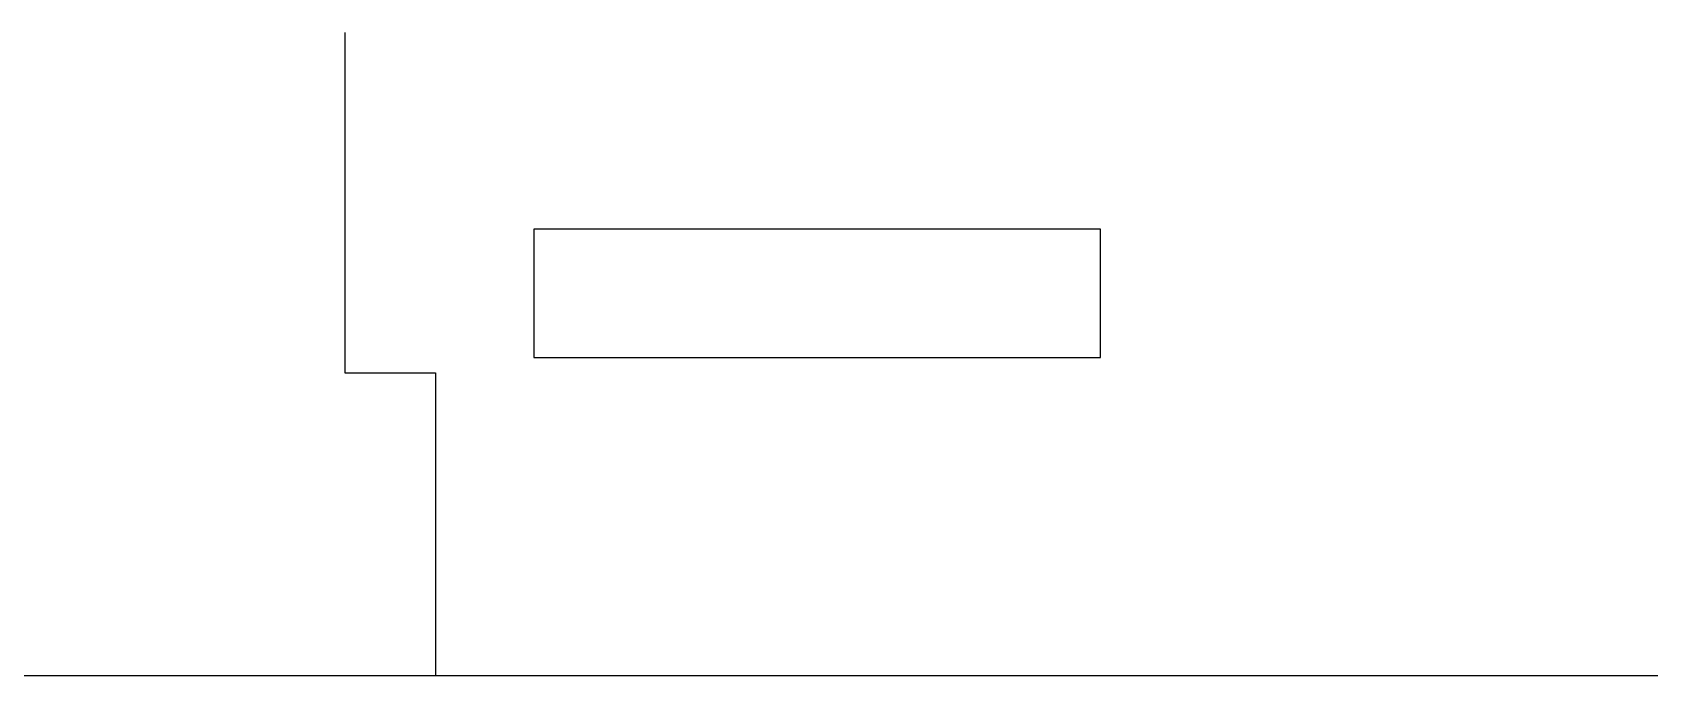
# Model space of a CAD drawing. Extents: x -121210 to 57230, y 84783 to 157800.
# Drawn here: x -31333.2 to -30889.2, y 117762.3 to 117938.9 of the extents above; entities that cross this region are included whole.
import ezdxf

# ---------------------------------------------------------------- set-up
doc = ezdxf.new("R2010")
doc.units = 0
doc.header["$MEASUREMENT"] = 0
doc.layers.get('0').update_dxf_attribs({"linetype": 'CONTINUOUS'})

# ---------------------------------------------------------------- blocks, each defined once
blk = doc.blocks.new('A$C1C31036F')
for p, q in [((1932.88, 1211.42), (1932.88, 1024.57)), ((1932.88, 1024.57), (1982.67, 1024.57)), ((1982.67, 1024.57), (1982.67, 858.31)), ((1321.44, 858.31), (5649.82, 858.31))]:
    blk.add_line(p, q)
blk.add_lwpolyline([(2347.86, 1032.88), (2347.86, 1103.46), (2036.62, 1103.46), (2036.62, 1032.88)], close=True)

msp = doc.modelspace()

# ---------------------------------------------------------------- block references
at = {"xscale": 0.5, "yscale": 0.5, "zscale": 0.5}
msp.add_blockref('A$C1C31036F', (-32213.82, 117333.19), dxfattribs=at)

doc.saveas('drawing.dxf')
